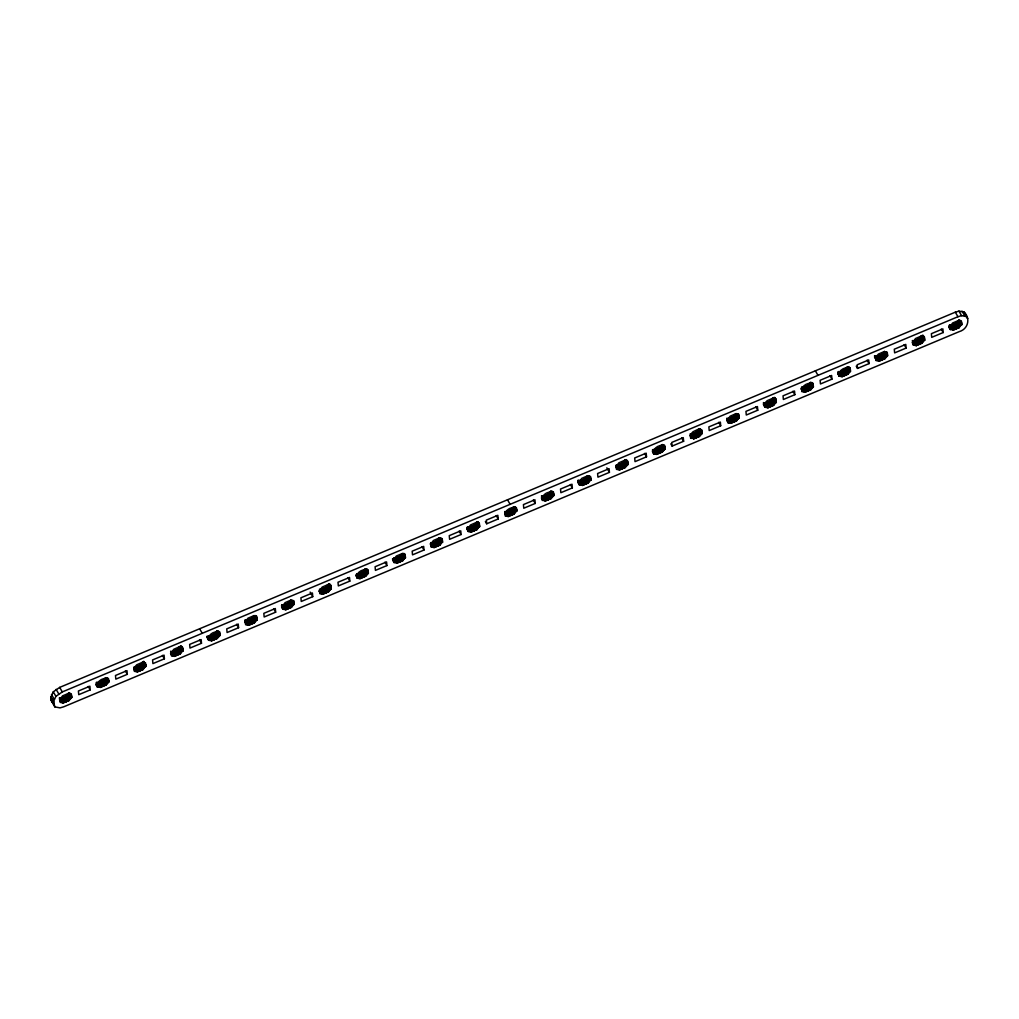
<?xml version="1.0" encoding="UTF-8"?>
<svg xmlns="http://www.w3.org/2000/svg" width="1019" height="1019" viewBox="0 0 1019 1019"><rect width="100%" height="100%" fill="white"/><g stroke="black" fill="none" stroke-linecap="round" stroke-linejoin="round"><path stroke-width="1.5" d="M50.95 696.996L53.294 691.812L59.688 687.392L955.312 312.183L958.968 311.126L964.178 312.107C970.687 318.488 968.139 329.086 959.312 331.608L63.688 706.817L60.032 707.874L54.822 706.893L51.268 700.422L50.95 696.996L53.561 701.543L54.822 706.893M53.561 701.543L55.905 696.359L62.312 691.926L957.936 316.731L961.579 315.673L966.802 316.654M60.63 698.524L62.567 695.862L68.324 693.455L71.037 697.849M68.974 700.55L66.324 695.531L68.298 693.353L71.355 694.028L71.687 697.569L68.974 700.55L63.229 702.957L60.605 698.346M97.722 682.985C100.168 678.972 104.409 677.966 108.447 678.488L108.778 682.042L106.065 685.01L100.321 687.417L97.697 682.806M143.144 669.483L140.533 664.859L142.482 662.274L145.093 666.821L143.144 669.483L137.399 671.89L134.775 667.267M171.893 651.905L173.829 649.256L179.943 646.581L182.567 651.128M174.491 656.351L171.447 655.777L171.116 652.236L177.624 649.396L179.561 646.747L182.172 651.281L180.236 653.943L174.491 656.351L171.854 651.574M208.971 636.378C211.417 632.366 215.659 631.36 219.709 631.882L220.028 635.423L217.327 638.404L211.57 640.811L208.933 636.034M211.57 640.811L208.538 640.25L208.207 636.697L214.703 633.856L216.652 631.207L219.378 635.703M246.063 620.838L247.999 618.176L253.756 615.769L256.342 620.214L254.406 622.876L248.661 625.284L245.35 620.265L248.661 625.284M283.142 605.299L285.091 602.649L290.937 600.089L293.434 604.675L291.498 607.337L285.74 609.744L283.104 604.955M285.74 609.744L282.709 609.171L282.378 605.617L288.874 602.789L290.823 600.127M320.233 589.759L322.17 587.11L328.296 584.435L330.908 588.982M322.832 594.204L319.788 593.631L319.469 590.09L325.965 587.25L327.901 584.6L330.525 589.148L328.577 591.797L322.832 594.204L320.183 589.262M357.325 574.232C359.771 570.22 364 569.213 368.05 569.736L368.381 573.289L365.668 576.257L359.911 578.665L357.3 574.13M359.911 578.665L356.879 578.104L356.548 574.55L363.057 571.723L364.993 569.061L367.604 573.608M394.404 558.692L396.353 556.03L402.097 553.623L404.81 558.017L402.747 560.73L397.002 563.138L393.691 558.119L397.002 563.138M431.457 542.821L434.081 547.521L431.05 547.025L430.719 543.484L437.227 540.643L439.164 537.994L441.902 542.477L439.839 545.19L434.094 547.598L431.47 543.051L433.432 540.503L439.813 537.714M468.574 527.625L470.523 524.963L476.637 522.288L479.248 526.836M471.173 532.058L468.141 531.498L467.81 527.944L474.306 525.103L476.255 522.454L478.981 526.95L476.917 529.651L471.173 532.058L468.523 527.04L471.173 531.982M511.347 509.092L513.996 514.047L511.398 509.576L513.334 506.914L516.073 511.411L514.009 514.124L508.264 516.531L505.641 511.907M542.745 496.546C545.19 492.546 549.432 491.54 553.483 492.05L553.801 495.603L551.101 498.584L545.343 500.991L542.694 495.973L541.446 495.909L544.057 500.444L545.343 500.991M579.836 481.006L581.773 478.357L587.887 475.682L590.51 480.229M588.18 483.044L585.556 478.421L587.504 475.848L590.116 480.395L588.18 483.044L582.435 485.452L579.123 480.433L582.435 485.452M616.915 465.479L618.864 462.817L625.246 460.04L627.971 464.537L625.271 467.504L619.514 469.912L616.903 465.301M619.514 469.912L616.482 469.351L616.151 465.798L622.647 462.97L624.596 460.308L627.207 464.855M654.007 449.939C656.453 445.94 660.694 444.934 664.732 445.443L665.063 448.997L662.35 451.977L656.605 454.385L653.969 449.596M662.35 451.977L659.739 447.354L661.675 444.768L664.299 449.315M694.143 438.654L691.532 434.107L696.83 431.89L698.767 429.241L701.505 433.725M693.684 438.845L690.385 433.827L693.684 438.845L699.442 436.438L702.155 433.457L701.824 429.903L698.779 429.343M728.177 418.873L730.126 416.211L736.24 413.536M730.776 423.305L727.744 422.732L727.413 419.191L733.909 416.351L735.858 413.701L738.469 418.249L736.52 420.898L730.776 423.305L728.139 418.529M767.867 407.778L764.823 407.205L764.492 403.651L771.001 400.824L772.937 398.162L775.548 402.709L773.612 405.358L767.867 407.778L765.231 402.989M802.348 387.793C804.793 383.794 809.035 382.787 813.073 383.297L813.404 386.851L810.691 389.831L804.946 392.239L801.647 387.22L804.946 392.239M804.258 391.767L801.915 391.665L801.584 388.112L808.08 385.284L810.029 382.622L812.64 387.169M839.439 372.253C841.885 368.254 846.127 367.248 850.164 367.77L850.496 371.311L847.783 374.291L842.038 376.699L839.389 371.757M842.038 376.699L838.994 376.126L838.662 372.585L845.171 369.744L847.107 367.095L849.719 371.629M879.575 360.981L876.951 356.433L882.25 354.204L884.199 351.555L886.925 356.051M879.117 361.159L875.818 356.141L879.117 361.159L884.874 358.752L887.574 355.771L887.256 352.23L884.212 351.657M913.61 341.187L915.546 338.525L921.928 335.748L924.539 340.295M916.208 345.632L913.164 345.059L912.846 341.505L919.342 338.677L921.278 336.015L924.016 340.512L921.953 343.225L916.208 345.632L913.546 340.613L916.196 345.556M950.702 325.647L952.638 322.998L958.382 320.59L961.095 324.972L959.045 327.685L953.287 330.092L949.988 325.074L953.287 330.092L950.638 325.074M956.382 322.666L959.032 327.608L956.382 322.666L958.369 320.475L961.426 321.151L961.745 324.704L960.981 325.023M100.321 687.417L97.276 686.857L96.945 683.303L103.454 680.475L105.008 678.374L107.619 682.921M247.961 624.813L245.617 624.711L245.299 621.157L251.795 618.329L253.349 616.228L255.96 620.775M396.315 562.666L393.971 562.564L393.64 559.011L400.136 556.183L401.69 554.081L404.314 558.629M548.439 493.565L551.088 498.508L548.477 494.037L550.043 491.948L552.655 496.482M143.246 661.955L136.75 664.796L134.037 667.763L134.368 671.317L137.399 671.89M66.362 696.002L59.866 698.843L60.197 702.384L63.229 702.957M140.533 664.936L135.234 667.152L137.845 671.699M511.398 509.576L504.889 512.404L505.22 515.958L508.264 516.531M548.477 494.037L541.981 496.864L542.312 500.418L544.057 500.444M585.568 478.497L579.072 481.337L579.391 484.878L581.734 484.98M659.739 447.43L653.243 450.258L653.561 453.812L656.605 454.385M956.433 323.138L949.925 325.978L950.256 329.519L952.599 329.621M145.093 666.821L145.857 666.502L145.526 662.949L142.494 662.375M182.172 651.281L182.949 650.963L182.618 647.422L179.573 646.848M256.342 620.214L257.119 619.896L256.788 616.342L253.756 615.769M293.434 604.675L294.198 604.356L293.88 600.802L290.835 600.242M330.525 589.148L331.29 588.816L330.958 585.275L327.927 584.702M404.696 558.068L405.46 557.75L405.129 554.196L402.097 553.623M441.775 542.528L442.552 542.21L442.221 538.656L439.176 538.096M478.866 527.001L479.631 526.67L479.299 523.129L476.268 522.556M515.945 511.462L516.722 511.143L516.391 507.589C512.353 507.08 508.112 508.086 505.666 512.086L504.953 511.513L507.564 516.06M590.116 480.395L590.893 480.064L590.561 476.523L587.53 475.949M692.996 438.374L690.653 438.272L690.322 434.731L693.035 431.75L699.505 428.63M738.469 418.249L739.234 417.917L738.902 414.376L735.871 413.803M775.548 402.709L776.325 402.39L775.994 398.837L772.95 398.263M878.429 360.688L876.085 360.599L875.754 357.045L878.467 354.064L884.581 351.389L887.192 355.937M923.889 340.563L924.666 340.244L924.335 336.69L921.303 336.117M90.232 689.863L78.743 694.678L78.399 691.009L89.901 686.195L90.232 689.863L88.271 686.449M127.324 674.323L115.822 679.138L115.491 675.482L126.98 670.668L127.324 674.323L125.362 670.922M164.403 658.796L152.914 663.611L152.57 659.943L164.072 655.128L164.403 658.796L162.454 655.383M201.495 643.256L189.993 648.071L189.661 644.403L201.151 639.588L201.495 643.256L199.533 639.843M238.586 627.717L227.084 632.532L226.74 628.876L238.242 624.048L238.586 627.717L236.625 624.303M275.665 612.177L264.163 616.992L263.832 613.336L275.321 608.521L275.665 612.177L273.703 608.776M312.757 596.65L301.255 601.465L300.911 597.796L312.413 592.982L312.757 596.65L310.133 592.103M349.835 581.11L338.346 585.925L338.002 582.257L349.504 577.442L349.835 581.11L347.874 577.697M386.927 565.57L375.425 570.385L375.094 566.73L386.583 561.915L386.927 565.57L384.965 562.17M424.006 550.031L412.517 554.858L412.173 551.19L423.675 546.375L424.006 550.031L422.044 546.63M461.097 534.504L449.596 539.318L449.264 535.65L460.754 530.835L461.097 534.504L459.136 531.09M486.687 523.779L498.176 518.964L497.845 515.296L486.343 520.123L486.687 523.779L485.375 521.511M535.268 503.424L523.766 508.239L523.435 504.583L534.924 499.769L535.268 503.424L533.306 500.023M572.36 487.897L560.858 492.712L560.514 489.044L572.016 484.229L572.36 487.897L570.398 484.484M609.438 472.357L597.936 477.172L597.605 473.504L609.095 468.689L609.438 472.357L606.827 467.81M646.53 456.818L635.028 461.632L634.684 457.977L646.186 453.162L646.53 456.818L644.568 453.417M672.12 446.105L683.609 441.278L683.278 437.622L671.776 442.437L672.12 446.105L670.808 443.825M720.7 425.751L709.199 430.566L708.867 426.897L720.357 422.083L720.7 425.751L718.739 422.337M757.779 410.211L746.29 415.026L745.946 411.358L757.448 406.543L757.779 410.211L755.818 406.798M794.871 394.671L783.369 399.486L783.038 395.831L794.527 391.016L794.871 394.671L792.909 391.271M831.95 379.144L820.461 383.959L820.117 380.291L831.619 375.476L831.95 379.144L830.001 375.731M857.539 368.419L869.041 363.605L868.697 359.936L857.208 364.751L857.539 368.419L856.24 366.152M906.133 348.065L894.631 352.88L894.287 349.224L905.789 344.397L906.133 348.065L904.171 344.651M943.212 332.525L931.723 337.34L931.379 333.684L942.868 328.87L943.212 332.525L941.25 329.124M840.751 376.164L838.14 371.617L839.376 371.68L841.987 376.228M767.829 407.371L764.556 402.76L767.167 407.294M322.781 593.733L319.52 589.186L322.131 593.733M211.532 640.416L208.271 635.792L210.882 640.34M99.034 686.882L96.41 682.335L97.658 682.399L100.295 687.188M61.942 702.422L59.331 697.875L60.567 697.939L63.203 702.728M964.178 312.107L967.732 318.578M965.171 314.565L967.133 317.966M962.025 311.113L964.636 315.661M958.968 311.126L961.579 315.673M960.255 320.386L961.567 322.654M955.312 312.183L957.936 316.731M960.28 320.654L961.618 323.201M959.707 320.412L961.669 323.813M959.134 320.157L961.745 324.704M959.019 320.208L961.63 324.755M958.752 320.323L961.363 324.87M957.987 321.049L960.599 325.583M957.516 321.596L960.14 326.144M956.981 322.144L959.605 326.691M955.975 323.329L958.586 327.876M954.994 323.736L957.605 328.284M954.001 324.157L956.612 328.704M953.555 324.348L956.166 328.882M953.109 324.526L955.72 329.073M952.115 324.946L954.727 329.494M951.122 325.354L953.746 329.901M949.39 325.01L952.001 329.545M949.517 326.004L951.479 329.404M948.944 325.838L951.02 329.201M949.326 327.086L950.638 329.354M948.918 326.972L950.37 329.468M948.944 327.252L950.256 329.519M923.112 335.302L924.424 337.582M923.163 335.913L924.475 338.193M922.564 335.34L924.526 338.741M922.628 335.939L924.577 339.352M922.029 335.417L924.666 340.244M921.673 335.862L924.284 340.397M920.896 336.576L923.507 341.123M920.437 337.136L923.048 341.683M919.902 337.684L922.513 342.218M919.291 338.193L921.915 342.741M919.304 338.27L921.953 343.225M918.896 338.868L921.507 343.403M917.902 339.276L920.514 343.823M916.922 339.696L919.533 344.231M916.463 339.875L919.074 344.422M916.017 340.066L918.629 344.613M915.024 340.486L917.648 345.021M914.043 340.894L916.654 345.441M912.897 340.613L915.508 345.161M912.311 340.537L914.922 345.084M912.438 341.531L914.387 344.944M912.514 342.511L913.941 344.74M912.247 342.626L913.559 344.893M886.11 351.733L887.434 354.281M886.186 352.612L887.498 354.892M885.587 352.09L887.574 355.771M885.498 352.421L887.46 355.822M883.817 352.115L886.428 356.663M883.346 352.676L885.957 357.223M882.811 353.211L885.422 357.758M884.823 358.28L882.212 353.733L884.874 358.752M881.804 354.395L884.416 358.943M880.824 354.816L883.435 359.363M879.83 355.223L882.441 359.771M879.384 355.414L881.995 359.962M878.926 355.606L881.55 360.153M877.945 356.013L880.556 360.56M875.219 356.077L877.83 360.624M874.531 355.656L877.308 360.484M874.582 356.268L875.894 358.535M874.773 356.917L876.849 360.267M874.506 357.019L876.467 360.433M867.08 360.191L869.041 363.605M848.993 366.993L850.305 369.26M849.018 367.26L850.356 369.821M848.445 367.018L850.406 370.432M848.509 367.63L850.496 371.311M847.757 366.815L850.368 371.362M847.49 366.929L850.113 371.476M847.235 367.044L849.846 371.591M846.725 367.655L849.336 372.202M846.267 368.203L848.878 372.75M845.732 368.751L848.343 373.298M845.12 369.273L847.744 373.897M845.146 369.515L847.783 374.291M844.726 369.935L847.337 374.482M843.732 370.343L846.343 374.89M842.738 370.763L845.362 375.31M842.293 370.954L844.904 375.502M841.847 371.133L844.458 375.68M840.853 371.553L843.477 376.1M839.873 371.96L842.484 376.508M838.726 371.68L841.337 376.228M838.255 372.61L840.216 376.024M837.809 372.394L839.771 375.807M838.077 373.693L839.376 375.973M837.809 373.807L839.121 376.075M815.378 370.814L817.99 375.361M811.914 382.52L813.213 384.8M811.939 382.8L813.264 385.348M811.366 382.558L813.328 385.959M813.404 386.851L810.793 382.303L813.289 386.902M810.411 382.469L813.022 387.016M810.143 382.571L812.754 387.118M809.646 383.182L812.258 387.729M809.175 383.743L811.786 388.29M808.64 384.29L811.251 388.838M808.042 384.813L810.665 389.424M808.067 385.042L810.691 389.831M807.634 385.475L810.245 390.022M806.64 385.883L809.264 390.43M805.66 386.303L808.271 390.837M805.214 386.481L807.825 391.029M804.755 386.672L807.379 391.22M803.774 387.093L806.386 391.64M802.781 387.5L805.392 392.048M804.908 391.767L802.31 387.449M801.698 388.29L803.66 391.691M801.176 388.15L803.138 391.551M801.367 389.067L802.679 391.347L801.252 389.118M774.771 397.448L776.07 399.728M774.822 398.06L776.134 400.34M774.223 397.474L776.185 400.887M774.274 398.085L776.236 401.499M773.676 397.563L776.325 402.39M776.198 402.441L773.587 397.894L767.205 400.671L765.205 402.747M773.319 397.996L775.93 402.543M773.064 398.111L775.676 402.658M772.555 398.722L775.166 403.269M772.096 399.282L774.707 403.83M771.561 399.817L774.173 404.365M770.95 400.34L773.574 404.963M770.975 400.582L773.612 405.358M770.542 401.002L773.166 405.549M769.562 401.422L772.173 405.97M768.568 401.83L771.192 406.377M768.122 402.021L770.733 406.568M767.676 402.212L770.288 406.759M766.683 402.62L769.294 407.167M765.702 403.04L768.313 407.587M763.957 402.683L766.581 407.231M763.435 402.543L766.046 407.091M763.639 403.473L765.587 406.874M763.511 403.524L765.473 406.925M763.906 404.772L765.205 407.04M763.435 404.046L764.747 406.314M763.486 404.658L764.951 407.154M737.769 413.88L739.068 416.147M737.794 414.147L739.093 416.427M737.845 414.758L739.157 417.038M737.246 414.236L739.208 417.65M737.272 414.516L739.234 417.917M737.157 414.567L739.119 417.968M736.89 414.669L738.851 418.083M736.622 414.784L738.584 418.198M735.463 414.262L738.087 418.809M735.005 414.822L737.616 419.357M734.47 415.357L737.081 419.904M733.871 415.879L736.482 420.503M733.884 416.121L736.52 420.898M733.463 416.542L736.075 421.089M732.47 416.962L735.094 421.497M731.489 417.37L734.1 421.917M731.043 417.561L733.655 422.108M730.585 417.752L733.196 422.286M729.604 418.159L732.215 422.707M728.61 418.58L731.222 423.114M730.738 422.91L728.165 418.758M727.464 418.287L730.088 422.834M726.878 418.223L729.489 422.77M727.006 419.217L728.967 422.63M728.509 422.414L727.197 420.146L728.381 422.465M726.814 420.299L728.126 422.579M700.652 429.139L701.989 431.687M700.703 429.687L702.015 431.967M700.104 429.165L702.066 432.565M700.168 429.776L702.129 433.177M700.193 430.043L702.155 433.457M699.416 428.961L702.027 433.508M699.149 429.075L701.76 433.623M698.767 429.241L701.378 433.776M698.384 429.801L700.996 434.336M697.913 430.349L700.537 434.896M697.378 430.897L700.002 435.444M696.779 431.419L699.416 436.196M696.818 431.814L699.442 436.438M696.372 432.081L698.996 436.629M695.391 432.489L698.002 437.036M694.398 432.909L697.009 437.457M693.952 433.1L696.563 437.635M693.506 433.279L696.117 437.826M692.512 433.699L695.124 438.246M691.035 433.827L693.659 438.437M690.449 434.896L692.41 438.297M690.564 435.89L691.876 438.157M690.118 435.673L691.417 437.953M681.647 437.877L683.609 441.278M663.573 444.666L664.897 447.214M663.624 445.227L664.923 447.494M663.025 444.704L664.987 448.105M663.076 445.303L665.038 448.717M662.325 444.501L665.063 448.997M662.07 444.615L664.681 449.15M661.802 444.717L664.413 449.264M661.293 445.328L663.904 449.876M660.834 445.889L663.445 450.436M660.299 446.437L662.91 450.971M659.701 446.946L662.337 451.735M659.293 447.621L661.904 452.156M658.299 448.029L660.911 452.576M657.319 448.449L659.93 452.984M656.86 448.627L659.484 453.175M656.414 448.819L659.026 453.366M655.434 449.239L658.045 453.773M654.44 449.646L657.051 454.194M656.567 453.977L653.994 449.838M653.294 449.366L655.905 453.914M653.357 450.436L655.319 453.837M652.835 450.296L654.797 453.697M652.377 450.08L654.338 453.493M652.912 451.264L654.211 453.544M652.644 451.379L653.956 453.646M652.377 451.493L653.688 453.761M626.43 459.594L627.729 461.874M626.481 460.206L627.819 462.753M625.883 459.62L627.844 463.034M625.933 460.231L627.895 463.645M625.335 459.709L627.946 464.256M624.978 460.142L627.589 464.689M624.711 460.257L627.322 464.804M624.214 460.868L626.825 465.416M623.743 461.429L626.367 465.976M623.208 461.964L625.819 466.511M622.609 462.486L625.246 467.275M622.647 462.893L625.271 467.504M622.201 463.148L624.813 467.696M621.221 463.569L623.832 468.116M620.227 463.976L622.838 468.523M619.781 464.167L622.392 468.715M619.335 464.358L621.947 468.906M618.342 464.766L620.953 469.313M617.348 465.186L619.972 469.734M616.864 464.893L619.501 469.683M616.215 464.906L618.826 469.441M616.278 465.963L618.227 469.377M615.743 465.823L617.705 469.237M615.947 466.753L617.247 469.02M615.82 466.804L617.132 469.071M589.415 476.026L590.727 478.293M589.441 476.293L590.753 478.573M589.504 476.905L590.803 479.185M588.906 476.382L590.867 479.783M588.816 476.714L590.893 480.064M587.632 475.797L590.243 480.344M587.122 476.408L589.734 480.955M586.664 476.956L589.275 481.503M586.129 477.503L588.74 482.051M585.517 478.026L588.154 482.802M585.123 478.688L587.734 483.235M584.129 479.096L586.74 483.643M583.148 479.516L585.759 484.063M582.69 479.707L585.301 484.254M582.244 479.898L584.855 484.433M581.25 480.306L583.874 484.853M580.27 480.726L582.881 485.261M579.773 480.433L582.409 485.21M578.537 480.369L581.148 484.917M578.002 480.229L580.613 484.777M578.206 481.146L580.168 484.56M578.079 481.197L580.04 484.611M578.002 481.72L579.786 484.726M578.066 482.331L579.518 484.827M578.091 482.611L579.391 484.878M552.311 491.273L553.635 493.833M552.362 491.833L553.661 494.1M551.763 491.311L553.725 494.712M551.814 491.922L553.776 495.323M551.075 491.107L553.801 495.603M550.808 491.222L553.419 495.769M550.426 491.375L553.151 495.871M549.572 492.495L552.183 497.043M549.037 493.043L551.648 497.59M548.031 494.228L550.642 498.775M547.05 494.635L549.661 499.183M546.057 495.056L548.668 499.603M545.611 495.234L548.222 499.781M545.152 495.425L547.776 499.972M544.171 495.845L546.783 500.393M543.178 496.253L545.802 500.8M542.694 495.973L545.331 500.749M542.044 495.973L544.655 500.52M541.573 496.903L543.535 500.304M541.777 497.82L543.076 500.1M541.649 497.871L542.961 500.151M541.382 497.985L542.694 500.253M515.219 506.812L516.531 509.092M515.245 507.093L516.557 509.36M515.27 507.373L516.582 509.64M514.671 506.838L516.633 510.252M514.735 507.449L516.697 510.863M513.984 506.647L516.722 511.143M513.716 506.749L516.34 511.296M512.952 507.475L515.563 512.022M512.493 508.035L515.104 512.582M507.5 499.781L510.124 504.329M511.958 508.57L514.57 513.117M510.952 509.755L513.563 514.302M509.959 510.175L512.57 514.722M508.965 510.583L511.589 515.13M508.519 510.774L511.13 515.321M508.073 510.965L510.685 515.512M507.08 511.372L509.704 515.92M506.099 511.793L508.71 516.34M505.602 511.5L508.239 516.289M505.016 512.57L506.978 515.983M505.144 513.576L506.443 515.843M504.685 513.359L505.997 515.627M496.228 515.55L498.176 518.964M478.077 521.741L479.389 524.008M477.529 521.766L479.49 525.18M477.593 522.378L479.554 525.791M476.994 521.855L479.631 526.67L476.905 522.187M475.873 523.014L478.484 527.562M475.402 523.575L478.013 528.109M474.867 524.11L477.478 528.657M474.268 524.632L476.917 529.651M473.86 525.294L476.472 529.842M472.867 525.715L475.491 530.249M471.886 526.122L474.497 530.67M471.44 526.313L474.052 530.861M470.982 526.505L473.606 531.052M470.001 526.912L472.612 531.459M469.007 527.332L471.619 531.88M467.874 527.04L470.485 531.587M467.275 526.976L469.886 531.523M467.403 527.969L469.364 531.383M466.944 527.766L468.906 531.166M467.212 529.052L468.523 531.332M466.944 529.167L468.256 531.447M441.074 538.159L442.412 540.72M441.163 539.051L442.463 541.318M440.565 538.529L442.552 542.21M440.463 538.847L442.424 542.261M440.208 538.962L442.157 542.375M438.781 538.554L441.393 543.102M438.323 539.102L440.934 543.649M437.788 539.65L440.399 544.197M439.788 544.719L437.176 540.172L439.839 545.19M436.769 540.834L439.393 545.382M435.788 541.242L438.399 545.789M434.795 541.662L437.418 546.209M434.349 541.853L436.96 546.388M433.903 542.032L436.514 546.579M432.909 542.452L435.521 546.999M431.929 542.86L434.54 547.407M430.782 542.579L433.393 547.127M430.846 543.649L432.808 547.063M430.311 543.509L432.273 546.91M430.387 544.477L431.814 546.706M403.97 553.419L405.269 555.699M403.995 553.699L405.32 556.247M403.422 553.457L405.384 556.858M403.473 554.056L405.46 557.75M403.384 554.387L405.345 557.801M402.467 553.368L405.078 557.902M401.231 554.642L403.842 559.189M400.696 555.189L403.307 559.724M400.098 555.712L402.709 560.246M400.098 555.775L402.747 560.73M399.69 556.374L402.301 560.909M398.696 556.782L401.32 561.329M397.716 557.202L400.327 561.736M397.27 557.38L399.881 561.928M396.811 557.571L399.423 562.119M395.831 557.992L398.442 562.526M394.837 558.399L397.448 562.947M393.754 559.189L395.716 562.59M393.232 559.049L395.194 562.45M392.659 558.883L394.735 562.246M392.519 558.794L393.831 561.061M392.57 559.406L394.353 562.399M392.633 560.017L394.086 562.513M366.878 568.959L368.19 571.226M366.904 569.239L368.241 571.786M366.331 568.984L368.292 572.398M365.757 568.742L368.381 573.289M365.643 568.793L368.254 573.34M365.375 568.895L367.986 573.442M365.108 569.01L367.732 573.557M364.611 569.621L367.222 574.168M364.14 570.181L366.764 574.729M363.605 570.716L366.229 575.264M363.006 571.239L365.63 575.862M363.031 571.481L365.668 576.257M362.598 571.901L365.222 576.448M361.618 572.321L364.229 576.869M360.624 572.729L363.235 577.276M360.178 572.92L362.789 577.467M359.732 573.111L362.344 577.658M358.739 573.519L361.35 578.066M357.758 573.939L360.369 578.486M357.261 573.646L359.873 578.193M356.612 573.659L359.223 578.193M356.675 574.716L358.624 578.13M356.141 574.576L358.102 577.99M356.217 575.557L357.644 577.773M355.962 575.671L357.261 577.939M329.736 583.887L331.048 586.154M329.787 584.498L331.099 586.766M329.188 583.912L331.15 587.326M329.252 584.524L331.213 587.938M328.653 584.002L331.29 588.816M328.551 584.32L331.175 588.867M328.029 584.549L330.64 589.097M327.519 585.161L330.131 589.708M327.061 585.721L329.672 590.256M326.526 586.256L329.137 590.803M325.927 586.778L328.538 591.402M325.94 587.02L328.577 591.797M325.52 587.441L328.131 591.988M324.526 587.861L327.137 592.396M323.545 588.269L326.156 592.816M323.087 588.46L325.711 593.007M322.641 588.651L325.252 593.185M321.66 589.058L324.271 593.606M320.667 589.479L323.278 594.013M319.584 590.256L321.545 593.669M319.711 591.249L321.023 593.529M319.253 591.045L320.565 593.313M319.138 591.096L320.437 593.364M292.733 600.306L294.071 602.853M292.81 601.197L294.122 603.465M292.224 600.675L294.173 604.076M292.249 600.943L294.198 604.356M292.122 600.993L294.083 604.407M291.854 601.108L293.816 604.522M291.6 601.223L293.548 604.624M290.44 600.701L293.052 605.235M289.969 601.248L292.593 605.795M289.434 601.796L292.045 606.343M288.836 602.318L291.459 606.929M288.861 602.547L291.498 607.337M288.428 602.981L291.039 607.528M287.447 603.388L290.058 607.935M286.454 603.808L289.065 608.356M286.008 604L288.619 608.534M285.562 604.178L288.173 608.725M284.568 604.598L287.18 609.145M283.575 605.006L286.199 609.553M285.702 609.337L283.129 605.197M282.441 604.726L285.053 609.273M281.843 604.662L284.454 609.196M281.97 605.655L283.932 609.056M281.511 605.439L283.473 608.852L282.046 606.623M281.779 606.738L283.091 609.005M281.524 606.853L282.823 609.12M255.616 615.565L256.954 618.113M255.667 616.126L256.979 618.393M255.081 615.591L257.03 619.004M255.132 616.202L257.094 619.616M255.158 616.482L257.119 619.896M255.043 616.533L256.992 619.947M254.113 615.514L256.737 620.049M253.858 615.616L256.47 620.163M252.89 616.788L255.502 621.335M252.355 617.336L254.967 621.87M251.744 617.845L254.368 622.469M251.769 618.087L254.406 622.876M251.349 618.508L253.96 623.055M250.356 618.928L252.967 623.475M249.375 619.335L251.986 623.883M248.916 619.527L251.527 624.074M248.47 619.718L251.082 624.265M247.477 620.138L250.101 624.672M246.496 620.546L249.107 625.093M245.999 620.253L248.623 624.876M244.764 620.189L247.375 624.736M244.891 621.182L246.84 624.596M245.082 622.112L246.394 624.392L244.968 622.163M218.537 631.105L219.862 633.652M218.588 631.653L219.887 633.933M217.99 631.13L219.951 634.544M218.041 631.742L220.002 635.155M217.302 630.939L220.028 635.423M217.034 631.041L219.645 635.589M216.652 631.207L219.263 635.754M216.27 631.767L218.881 636.315M215.799 632.328L218.41 636.875M215.264 632.863L217.875 637.41M214.665 633.385L217.302 638.174M214.703 633.793L217.327 638.404M214.257 634.047L216.869 638.595M213.277 634.468L215.888 639.015M212.283 634.875L214.894 639.423M211.837 635.066L214.449 639.614M211.379 635.257L214.003 639.805M210.398 635.665L213.009 640.212M209.404 636.085L212.028 640.633M208.322 636.862L210.283 640.276M207.8 636.722L209.761 640.136M207.341 636.518L209.303 639.919M207.061 636.2L209.188 639.97M207.15 637.079L208.92 640.085M207.201 637.69L208.513 639.97M199.635 628.761L202.246 633.308M181.395 646.033L182.694 648.301M181.446 646.645L182.783 649.192M180.847 646.059L182.809 649.472M180.898 646.67L182.86 650.084M180.312 646.148L182.923 650.682M180.21 646.466L182.949 650.963M179.688 646.696L182.299 651.243M179.178 647.307L181.79 651.854M178.72 647.855L181.331 652.402M178.185 648.402L180.796 652.95M177.573 648.925L180.21 653.701M177.612 649.32L180.236 653.943M177.179 649.587L179.79 654.134M176.185 649.995L178.796 654.542M175.192 650.415L177.815 654.962M174.746 650.606L177.357 655.153M174.3 650.784L176.911 655.332M173.306 651.205L175.93 655.752M172.326 651.612L174.937 656.16M174.453 655.956L171.88 651.803M171.179 651.332L173.79 655.879M170.593 651.268L173.205 655.816M170.708 652.262L172.67 655.676M170.912 653.192L172.224 655.459M170.797 653.243L172.096 655.51M170.53 653.345L171.829 655.625M143.73 661.318L145.692 664.732M143.755 661.598L145.717 664.999M143.819 662.21L145.781 665.611M143.22 661.675L145.832 666.222M143.131 662.006L145.857 666.502M142.864 662.121L145.475 666.668M142.596 662.223L145.207 666.77M142.1 662.834L144.711 667.381M141.628 663.394L144.239 667.942M141.093 663.942L143.704 668.489M140.495 664.464L143.131 669.241M140.087 665.127L142.698 669.661M139.094 665.534L141.717 670.082M138.113 665.955L140.724 670.489M137.667 666.133L140.278 670.68M137.208 666.324L139.832 670.871M136.228 666.744L138.839 671.292M134.75 666.872L137.374 671.648M134.088 666.872L136.712 671.419M134.151 667.942L136.113 671.343M134.279 668.935L135.591 671.203M133.82 668.719L135.132 670.999M133.706 668.77L135.017 671.05M107.275 677.711L108.613 680.259M107.326 678.272L108.638 680.539M106.728 677.737L108.689 681.151M106.791 678.348L108.753 681.762M106.689 678.679L108.778 682.042M105.772 677.648L108.383 682.195M105.505 677.762L108.129 682.31M105.39 677.813L108.001 682.361M104.549 678.934L107.161 683.482M104.014 679.469L106.626 684.016M103.403 679.991L106.04 684.781M103.441 680.399L106.065 685.01M102.995 680.654L105.619 685.201M102.015 681.074L104.626 685.621M101.021 681.482L103.632 686.029M100.575 681.673L103.186 686.22M100.129 681.864L102.741 686.411M99.136 682.271L101.747 686.819M98.155 682.692L100.766 687.239M97.009 682.412L99.62 686.946M96.538 683.329L98.499 686.742M96.092 683.125L98.041 686.526M96.614 684.309L97.926 686.577M96.359 684.424L97.658 686.691M96.092 684.526L97.391 686.806M95.964 684.577L97.276 686.857M70.196 693.251L71.521 695.799M70.247 693.799L71.547 696.079M69.649 693.277L71.61 696.69M69.7 693.888L71.661 697.302M68.948 693.073L71.687 697.569M68.693 693.187L71.305 697.735M67.916 693.914L70.54 698.461M67.458 694.474L70.069 699.009M66.923 695.009L69.534 699.556M66.324 695.531L68.974 700.473M65.917 696.194L68.528 700.741M59.688 687.392L62.312 691.926M64.923 696.614L67.547 701.148M63.942 697.021L66.553 701.569M63.484 697.213L66.108 701.76M63.038 697.404L65.649 701.938M62.057 697.811L64.668 702.358M56.121 689.354L58.733 693.888M61.064 698.232L63.675 702.766M59.917 697.939L62.541 702.486M59.459 698.868L61.42 702.282M59.65 699.798L60.962 702.066M59.535 699.849L60.834 702.116M53.294 691.812L55.905 696.359M51.472 694.461L54.083 699.009M51.001 697.531L53.612 702.078M51.103 698.716L53.727 703.25M51.217 699.887L53.829 704.435M51.268 700.422L52.198 702.346M965.12 314.03L965.273 315.75M627.971 464.537L627.653 460.983L624.609 460.41"/></g></svg>
